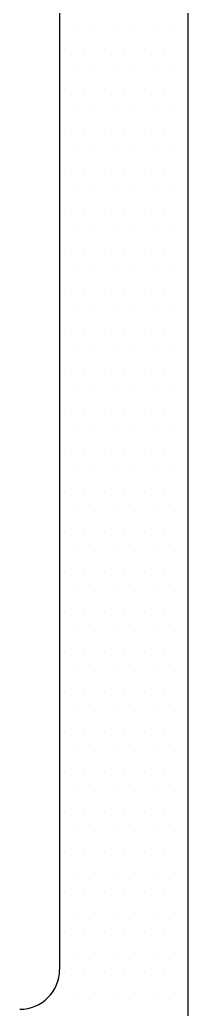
# Model space of a CAD drawing. Header units: inches. Extents: x 3.8 to 36.3, y 0.9 to 43.6.
# Drawn here: x 18.698 to 18.829, y 26.095 to 26.866 of the extents above; entities that cross this region are included whole.
import ezdxf

# ---------------------------------------------------------------- set-up
doc = ezdxf.new("R2010")
doc.units = ezdxf.units.IN
doc.header["$MEASUREMENT"] = 0
doc.layers.add('R-SWTS-DET1', color=1, linetype='Continuous')
doc.layers.add('R-SWTS-PAT1', color=5, linetype='Continuous')

msp = doc.modelspace()

# ---------------------------------------------------------------- linework, layer by layer
at = {"layer": 'R-SWTS-DET1', "lineweight": 30}
for p, q in [((18.82927, 26.0097), (18.82927, 28.2297)), ((18.72927, 27.9957), (18.72927, 26.1257))]:
    msp.add_line(p, q, dxfattribs=at)
msp.add_arc((18.69827, 26.1257), 0.031, 270, 0, dxfattribs=at)
at = {"layer": 'R-SWTS-PAT1'}
for p, q in [((18.74086, 26.85786), (18.74086, 26.85786)), ((18.75648, 26.85786), (18.75648, 26.85786)), ((18.77211, 26.85786), (18.77211, 26.85786)), ((18.78773, 26.85786), (18.78773, 26.85786)), ((18.80336, 26.85786), (18.80336, 26.85786)), ((18.81898, 26.85786), (18.81898, 26.85786)), ((18.73305, 26.84223), (18.73305, 26.84223)), ((18.74867, 26.84223), (18.74867, 26.84223)), ((18.7643, 26.84223), (18.7643, 26.84223)), ((18.77992, 26.84223), (18.77992, 26.84223)), ((18.79555, 26.84223), (18.79555, 26.84223)), ((18.81117, 26.84223), (18.81117, 26.84223)), ((18.8268, 26.84223), (18.8268, 26.84223)), ((18.74086, 26.82661), (18.74086, 26.82661)), ((18.75648, 26.82661), (18.75648, 26.82661)), ((18.77211, 26.82661), (18.77211, 26.82661)), ((18.78773, 26.82661), (18.78773, 26.82661)), ((18.80336, 26.82661), (18.80336, 26.82661)), ((18.81898, 26.82661), (18.81898, 26.82661)), ((18.73305, 26.81098), (18.73305, 26.81098)), ((18.74867, 26.81098), (18.74867, 26.81098)), ((18.7643, 26.81098), (18.7643, 26.81098)), ((18.77992, 26.81098), (18.77992, 26.81098)), ((18.79555, 26.81098), (18.79555, 26.81098)), ((18.81117, 26.81098), (18.81117, 26.81098)), ((18.8268, 26.81098), (18.8268, 26.81098)), ((18.74086, 26.79536), (18.74086, 26.79536)), ((18.75648, 26.79536), (18.75648, 26.79536)), ((18.77211, 26.79536), (18.77211, 26.79536)), ((18.78773, 26.79536), (18.78773, 26.79536)), ((18.80336, 26.79536), (18.80336, 26.79536)), ((18.81898, 26.79536), (18.81898, 26.79536)), ((18.73305, 26.77973), (18.73305, 26.77973)), ((18.74867, 26.77973), (18.74867, 26.77973)), ((18.7643, 26.77973), (18.7643, 26.77973)), ((18.77992, 26.77973), (18.77992, 26.77973)), ((18.79555, 26.77973), (18.79555, 26.77973)), ((18.81117, 26.77973), (18.81117, 26.77973)), ((18.8268, 26.77973), (18.8268, 26.77973)), ((18.74086, 26.76411), (18.74086, 26.76411)), ((18.75648, 26.76411), (18.75648, 26.76411)), ((18.77211, 26.76411), (18.77211, 26.76411)), ((18.78773, 26.76411), (18.78773, 26.76411)), ((18.80336, 26.76411), (18.80336, 26.76411)), ((18.81898, 26.76411), (18.81898, 26.76411)), ((18.73305, 26.74848), (18.73305, 26.74848)), ((18.74867, 26.74848), (18.74867, 26.74848)), ((18.7643, 26.74848), (18.7643, 26.74848)), ((18.77992, 26.74848), (18.77992, 26.74848)), ((18.79555, 26.74848), (18.79555, 26.74848)), ((18.81117, 26.74848), (18.81117, 26.74848)), ((18.8268, 26.74848), (18.8268, 26.74848)), ((18.74086, 26.73286), (18.74086, 26.73286)), ((18.75648, 26.73286), (18.75648, 26.73286)), ((18.77211, 26.73286), (18.77211, 26.73286)), ((18.78773, 26.73286), (18.78773, 26.73286)), ((18.80336, 26.73286), (18.80336, 26.73286)), ((18.81898, 26.73286), (18.81898, 26.73286)), ((18.73305, 26.71723), (18.73305, 26.71723)), ((18.74867, 26.71723), (18.74867, 26.71723)), ((18.7643, 26.71723), (18.7643, 26.71723)), ((18.77992, 26.71723), (18.77992, 26.71723)), ((18.79555, 26.71723), (18.79555, 26.71723)), ((18.81117, 26.71723), (18.81117, 26.71723)), ((18.8268, 26.71723), (18.8268, 26.71723)), ((18.74086, 26.70161), (18.74086, 26.70161)), ((18.75648, 26.70161), (18.75648, 26.70161)), ((18.77211, 26.70161), (18.77211, 26.70161)), ((18.78773, 26.70161), (18.78773, 26.70161)), ((18.80336, 26.70161), (18.80336, 26.70161)), ((18.81898, 26.70161), (18.81898, 26.70161)), ((18.73305, 26.68598), (18.73305, 26.68598)), ((18.74867, 26.68598), (18.74867, 26.68598)), ((18.7643, 26.68598), (18.7643, 26.68598)), ((18.77992, 26.68598), (18.77992, 26.68598)), ((18.79555, 26.68598), (18.79555, 26.68598)), ((18.81117, 26.68598), (18.81117, 26.68598)), ((18.8268, 26.68598), (18.8268, 26.68598)), ((18.74086, 26.67036), (18.74086, 26.67036)), ((18.75648, 26.67036), (18.75648, 26.67036)), ((18.77211, 26.67036), (18.77211, 26.67036)), ((18.78773, 26.67036), (18.78773, 26.67036)), ((18.80336, 26.67036), (18.80336, 26.67036)), ((18.81898, 26.67036), (18.81898, 26.67036)), ((18.73305, 26.65473), (18.73305, 26.65473)), ((18.74867, 26.65473), (18.74867, 26.65473)), ((18.7643, 26.65473), (18.7643, 26.65473)), ((18.77992, 26.65473), (18.77992, 26.65473)), ((18.79555, 26.65473), (18.79555, 26.65473)), ((18.81117, 26.65473), (18.81117, 26.65473)), ((18.8268, 26.65473), (18.8268, 26.65473)), ((18.74086, 26.63911), (18.74086, 26.63911)), ((18.75648, 26.63911), (18.75648, 26.63911)), ((18.77211, 26.63911), (18.77211, 26.63911)), ((18.78773, 26.63911), (18.78773, 26.63911)), ((18.80336, 26.63911), (18.80336, 26.63911)), ((18.81898, 26.63911), (18.81898, 26.63911)), ((18.73305, 26.62348), (18.73305, 26.62348)), ((18.74867, 26.62348), (18.74867, 26.62348)), ((18.7643, 26.62348), (18.7643, 26.62348)), ((18.77992, 26.62348), (18.77992, 26.62348)), ((18.79555, 26.62348), (18.79555, 26.62348)), ((18.81117, 26.62348), (18.81117, 26.62348)), ((18.8268, 26.62348), (18.8268, 26.62348)), ((18.74086, 26.60786), (18.74086, 26.60786)), ((18.75648, 26.60786), (18.75648, 26.60786)), ((18.77211, 26.60786), (18.77211, 26.60786)), ((18.78773, 26.60786), (18.78773, 26.60786)), ((18.80336, 26.60786), (18.80336, 26.60786)), ((18.81898, 26.60786), (18.81898, 26.60786)), ((18.73305, 26.59223), (18.73305, 26.59223)), ((18.74867, 26.59223), (18.74867, 26.59223)), ((18.7643, 26.59223), (18.7643, 26.59223)), ((18.77992, 26.59223), (18.77992, 26.59223)), ((18.79555, 26.59223), (18.79555, 26.59223)), ((18.81117, 26.59223), (18.81117, 26.59223)), ((18.8268, 26.59223), (18.8268, 26.59223)), ((18.74086, 26.57661), (18.74086, 26.57661)), ((18.75648, 26.57661), (18.75648, 26.57661)), ((18.77211, 26.57661), (18.77211, 26.57661)), ((18.78773, 26.57661), (18.78773, 26.57661)), ((18.80336, 26.57661), (18.80336, 26.57661)), ((18.81898, 26.57661), (18.81898, 26.57661)), ((18.73305, 26.56098), (18.73305, 26.56098)), ((18.74867, 26.56098), (18.74867, 26.56098)), ((18.7643, 26.56098), (18.7643, 26.56098)), ((18.77992, 26.56098), (18.77992, 26.56098)), ((18.79555, 26.56098), (18.79555, 26.56098)), ((18.81117, 26.56098), (18.81117, 26.56098)), ((18.8268, 26.56098), (18.8268, 26.56098)), ((18.74086, 26.54536), (18.74086, 26.54536)), ((18.75648, 26.54536), (18.75648, 26.54536)), ((18.77211, 26.54536), (18.77211, 26.54536)), ((18.78773, 26.54536), (18.78773, 26.54536)), ((18.80336, 26.54536), (18.80336, 26.54536)), ((18.81898, 26.54536), (18.81898, 26.54536)), ((18.73305, 26.52973), (18.73305, 26.52973)), ((18.74867, 26.52973), (18.74867, 26.52973)), ((18.7643, 26.52973), (18.7643, 26.52973)), ((18.77992, 26.52973), (18.77992, 26.52973)), ((18.79555, 26.52973), (18.79555, 26.52973)), ((18.81117, 26.52973), (18.81117, 26.52973)), ((18.8268, 26.52973), (18.8268, 26.52973)), ((18.74086, 26.51411), (18.74086, 26.51411)), ((18.75648, 26.51411), (18.75648, 26.51411)), ((18.77211, 26.51411), (18.77211, 26.51411)), ((18.78773, 26.51411), (18.78773, 26.51411)), ((18.80336, 26.51411), (18.80336, 26.51411)), ((18.81898, 26.51411), (18.81898, 26.51411)), ((18.73305, 26.49848), (18.73305, 26.49848)), ((18.74867, 26.49848), (18.74867, 26.49848)), ((18.7643, 26.49848), (18.7643, 26.49848)), ((18.77992, 26.49848), (18.77992, 26.49848)), ((18.79555, 26.49848), (18.79555, 26.49848)), ((18.81117, 26.49848), (18.81117, 26.49848)), ((18.8268, 26.49848), (18.8268, 26.49848)), ((18.74086, 26.48286), (18.74086, 26.48286)), ((18.75648, 26.48286), (18.75648, 26.48286)), ((18.77211, 26.48286), (18.77211, 26.48286)), ((18.78773, 26.48286), (18.78773, 26.48286)), ((18.80336, 26.48286), (18.80336, 26.48286)), ((18.81898, 26.48286), (18.81898, 26.48286)), ((18.73305, 26.46723), (18.73305, 26.46723)), ((18.74867, 26.46723), (18.74867, 26.46723)), ((18.7643, 26.46723), (18.7643, 26.46723)), ((18.77992, 26.46723), (18.77992, 26.46723)), ((18.79555, 26.46723), (18.79555, 26.46723)), ((18.81117, 26.46723), (18.81117, 26.46723)), ((18.8268, 26.46723), (18.8268, 26.46723)), ((18.74086, 26.45161), (18.74086, 26.45161)), ((18.75648, 26.45161), (18.75648, 26.45161)), ((18.77211, 26.45161), (18.77211, 26.45161)), ((18.78773, 26.45161), (18.78773, 26.45161)), ((18.80336, 26.45161), (18.80336, 26.45161)), ((18.81898, 26.45161), (18.81898, 26.45161)), ((18.73305, 26.43598), (18.73305, 26.43598)), ((18.74867, 26.43598), (18.74867, 26.43598)), ((18.7643, 26.43598), (18.7643, 26.43598)), ((18.77992, 26.43598), (18.77992, 26.43598)), ((18.79555, 26.43598), (18.79555, 26.43598)), ((18.81117, 26.43598), (18.81117, 26.43598)), ((18.8268, 26.43598), (18.8268, 26.43598)), ((18.74086, 26.42036), (18.74086, 26.42036)), ((18.75648, 26.42036), (18.75648, 26.42036)), ((18.77211, 26.42036), (18.77211, 26.42036)), ((18.78773, 26.42036), (18.78773, 26.42036)), ((18.80336, 26.42036), (18.80336, 26.42036)), ((18.81898, 26.42036), (18.81898, 26.42036)), ((18.73305, 26.40473), (18.73305, 26.40473)), ((18.74867, 26.40473), (18.74867, 26.40473)), ((18.7643, 26.40473), (18.7643, 26.40473)), ((18.77992, 26.40473), (18.77992, 26.40473)), ((18.79555, 26.40473), (18.79555, 26.40473)), ((18.81117, 26.40473), (18.81117, 26.40473)), ((18.8268, 26.40473), (18.8268, 26.40473)), ((18.74086, 26.38911), (18.74086, 26.38911)), ((18.75648, 26.38911), (18.75648, 26.38911)), ((18.77211, 26.38911), (18.77211, 26.38911)), ((18.78773, 26.38911), (18.78773, 26.38911)), ((18.80336, 26.38911), (18.80336, 26.38911)), ((18.81898, 26.38911), (18.81898, 26.38911)), ((18.73305, 26.37348), (18.73305, 26.37348)), ((18.74867, 26.37348), (18.74867, 26.37348)), ((18.7643, 26.37348), (18.7643, 26.37348)), ((18.77992, 26.37348), (18.77992, 26.37348)), ((18.79555, 26.37348), (18.79555, 26.37348)), ((18.81117, 26.37348), (18.81117, 26.37348)), ((18.8268, 26.37348), (18.8268, 26.37348)), ((18.74086, 26.35786), (18.74086, 26.35786)), ((18.75648, 26.35786), (18.75648, 26.35786)), ((18.77211, 26.35786), (18.77211, 26.35786)), ((18.78773, 26.35786), (18.78773, 26.35786)), ((18.80336, 26.35786), (18.80336, 26.35786)), ((18.81898, 26.35786), (18.81898, 26.35786)), ((18.73305, 26.34223), (18.73305, 26.34223)), ((18.74867, 26.34223), (18.74867, 26.34223)), ((18.7643, 26.34223), (18.7643, 26.34223)), ((18.77992, 26.34223), (18.77992, 26.34223)), ((18.79555, 26.34223), (18.79555, 26.34223)), ((18.81117, 26.34223), (18.81117, 26.34223)), ((18.8268, 26.34223), (18.8268, 26.34223)), ((18.74086, 26.32661), (18.74086, 26.32661)), ((18.75648, 26.32661), (18.75648, 26.32661)), ((18.77211, 26.32661), (18.77211, 26.32661)), ((18.78773, 26.32661), (18.78773, 26.32661)), ((18.80336, 26.32661), (18.80336, 26.32661)), ((18.81898, 26.32661), (18.81898, 26.32661)), ((18.73305, 26.31098), (18.73305, 26.31098)), ((18.74867, 26.31098), (18.74867, 26.31098)), ((18.7643, 26.31098), (18.7643, 26.31098)), ((18.77992, 26.31098), (18.77992, 26.31098)), ((18.79555, 26.31098), (18.79555, 26.31098)), ((18.81117, 26.31098), (18.81117, 26.31098)), ((18.8268, 26.31098), (18.8268, 26.31098)), ((18.74086, 26.29536), (18.74086, 26.29536)), ((18.75648, 26.29536), (18.75648, 26.29536)), ((18.77211, 26.29536), (18.77211, 26.29536)), ((18.78773, 26.29536), (18.78773, 26.29536)), ((18.80336, 26.29536), (18.80336, 26.29536)), ((18.81898, 26.29536), (18.81898, 26.29536)), ((18.73305, 26.27973), (18.73305, 26.27973)), ((18.74867, 26.27973), (18.74867, 26.27973)), ((18.7643, 26.27973), (18.7643, 26.27973)), ((18.77992, 26.27973), (18.77992, 26.27973)), ((18.79555, 26.27973), (18.79555, 26.27973)), ((18.81117, 26.27973), (18.81117, 26.27973)), ((18.8268, 26.27973), (18.8268, 26.27973)), ((18.74086, 26.26411), (18.74086, 26.26411)), ((18.75648, 26.26411), (18.75648, 26.26411)), ((18.77211, 26.26411), (18.77211, 26.26411)), ((18.78773, 26.26411), (18.78773, 26.26411)), ((18.80336, 26.26411), (18.80336, 26.26411)), ((18.81898, 26.26411), (18.81898, 26.26411)), ((18.73305, 26.24848), (18.73305, 26.24848)), ((18.74867, 26.24848), (18.74867, 26.24848)), ((18.7643, 26.24848), (18.7643, 26.24848)), ((18.77992, 26.24848), (18.77992, 26.24848)), ((18.79555, 26.24848), (18.79555, 26.24848)), ((18.81117, 26.24848), (18.81117, 26.24848)), ((18.8268, 26.24848), (18.8268, 26.24848)), ((18.74086, 26.23286), (18.74086, 26.23286)), ((18.75648, 26.23286), (18.75648, 26.23286)), ((18.77211, 26.23286), (18.77211, 26.23286)), ((18.78773, 26.23286), (18.78773, 26.23286)), ((18.80336, 26.23286), (18.80336, 26.23286)), ((18.81898, 26.23286), (18.81898, 26.23286)), ((18.73305, 26.21723), (18.73305, 26.21723)), ((18.74867, 26.21723), (18.74867, 26.21723)), ((18.7643, 26.21723), (18.7643, 26.21723)), ((18.77992, 26.21723), (18.77992, 26.21723)), ((18.79555, 26.21723), (18.79555, 26.21723)), ((18.81117, 26.21723), (18.81117, 26.21723)), ((18.8268, 26.21723), (18.8268, 26.21723)), ((18.74086, 26.20161), (18.74086, 26.20161)), ((18.75648, 26.20161), (18.75648, 26.20161)), ((18.77211, 26.20161), (18.77211, 26.20161)), ((18.78773, 26.20161), (18.78773, 26.20161)), ((18.80336, 26.20161), (18.80336, 26.20161)), ((18.81898, 26.20161), (18.81898, 26.20161)), ((18.73305, 26.18598), (18.73305, 26.18598)), ((18.74867, 26.18598), (18.74867, 26.18598)), ((18.7643, 26.18598), (18.7643, 26.18598)), ((18.77992, 26.18598), (18.77992, 26.18598)), ((18.79555, 26.18598), (18.79555, 26.18598)), ((18.81117, 26.18598), (18.81117, 26.18598)), ((18.8268, 26.18598), (18.8268, 26.18598)), ((18.74086, 26.17036), (18.74086, 26.17036)), ((18.75648, 26.17036), (18.75648, 26.17036)), ((18.77211, 26.17036), (18.77211, 26.17036)), ((18.78773, 26.17036), (18.78773, 26.17036)), ((18.80336, 26.17036), (18.80336, 26.17036)), ((18.81898, 26.17036), (18.81898, 26.17036)), ((18.73305, 26.15473), (18.73305, 26.15473)), ((18.74867, 26.15473), (18.74867, 26.15473)), ((18.7643, 26.15473), (18.7643, 26.15473)), ((18.77992, 26.15473), (18.77992, 26.15473)), ((18.79555, 26.15473), (18.79555, 26.15473)), ((18.81117, 26.15473), (18.81117, 26.15473)), ((18.8268, 26.15473), (18.8268, 26.15473)), ((18.74086, 26.13911), (18.74086, 26.13911)), ((18.75648, 26.13911), (18.75648, 26.13911)), ((18.77211, 26.13911), (18.77211, 26.13911)), ((18.78773, 26.13911), (18.78773, 26.13911)), ((18.80336, 26.13911), (18.80336, 26.13911)), ((18.81898, 26.13911), (18.81898, 26.13911)), ((18.73305, 26.12348), (18.73305, 26.12348)), ((18.74867, 26.12348), (18.74867, 26.12348)), ((18.7643, 26.12348), (18.7643, 26.12348)), ((18.77992, 26.12348), (18.77992, 26.12348)), ((18.79555, 26.12348), (18.79555, 26.12348)), ((18.81117, 26.12348), (18.81117, 26.12348)), ((18.8268, 26.12348), (18.8268, 26.12348)), ((18.72523, 26.10786), (18.72523, 26.10786)), ((18.74086, 26.10786), (18.74086, 26.10786)), ((18.75648, 26.10786), (18.75648, 26.10786)), ((18.77211, 26.10786), (18.77211, 26.10786)), ((18.78773, 26.10786), (18.78773, 26.10786)), ((18.80336, 26.10786), (18.80336, 26.10786)), ((18.81898, 26.10786), (18.81898, 26.10786))]:
    msp.add_line(p, q, dxfattribs=at)

doc.saveas('drawing.dxf')
